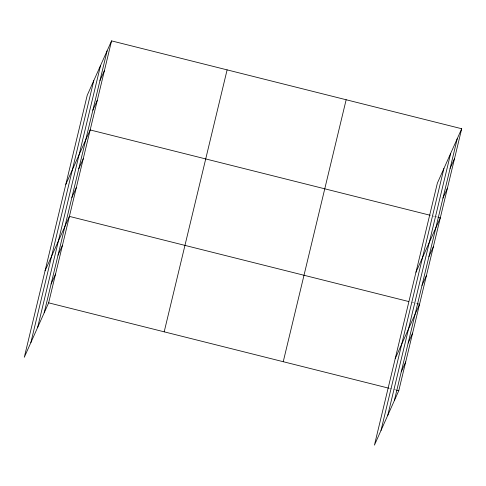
<?xml version="1.0" encoding="UTF-8"?>
<svg xmlns="http://www.w3.org/2000/svg" width="486" height="486" viewBox="0 0 486 486"><rect width="100%" height="100%" fill="white"/><g stroke="black" fill="none" stroke-linecap="round" stroke-linejoin="round"><path stroke-width="0.36" stroke-dasharray="2.43 1.82" d="M432.364 215.814L434.533 216.355M435.256 216.537L437.418 217.084M411.599 302.262L416.66 303.531M389.395 388.344L393.004 389.25M393.727 389.432L395.896 389.979"/><path stroke-width="0.73" d="M30.861 342.587L93.78 80.627M37.629 327.467L100.541 65.507M44.19 312.796L107.108 50.836M111.561 40.879L87.219 95.299L24.3 357.259L48.643 302.839L111.561 40.879L461.7 128.741L398.781 390.701L374.439 445.121L437.357 183.161L461.7 128.741M164.189 331.835L227.108 69.869M283.241 361.706L346.154 99.745M381.006 430.45L443.918 168.49M387.767 415.336L450.68 153.369M394.328 400.658L457.247 138.698M99.976 80.524L104.429 70.567M92.844 110.213L97.297 100.256M65.823 184.364L90.171 129.944L430.201 215.268M78.793 168.715L83.246 158.758M71.873 197.535L76.326 187.572M45.064 270.811L69.407 216.392L408.714 301.539M58.028 255.162L62.487 245.205M51.109 283.982L55.568 274.019M450.115 168.387L454.568 158.43M442.983 198.075L447.442 188.118M415.961 272.227L440.31 217.807L438.141 217.266M428.931 256.584L433.391 246.621M422.012 285.397L426.465 275.44M395.203 358.674L419.546 304.254L417.377 303.714M408.173 343.031L412.626 333.068M401.248 371.845L405.707 361.888M48.643 302.839L388.672 388.162M396.619 390.161L398.781 390.701"/></g></svg>
